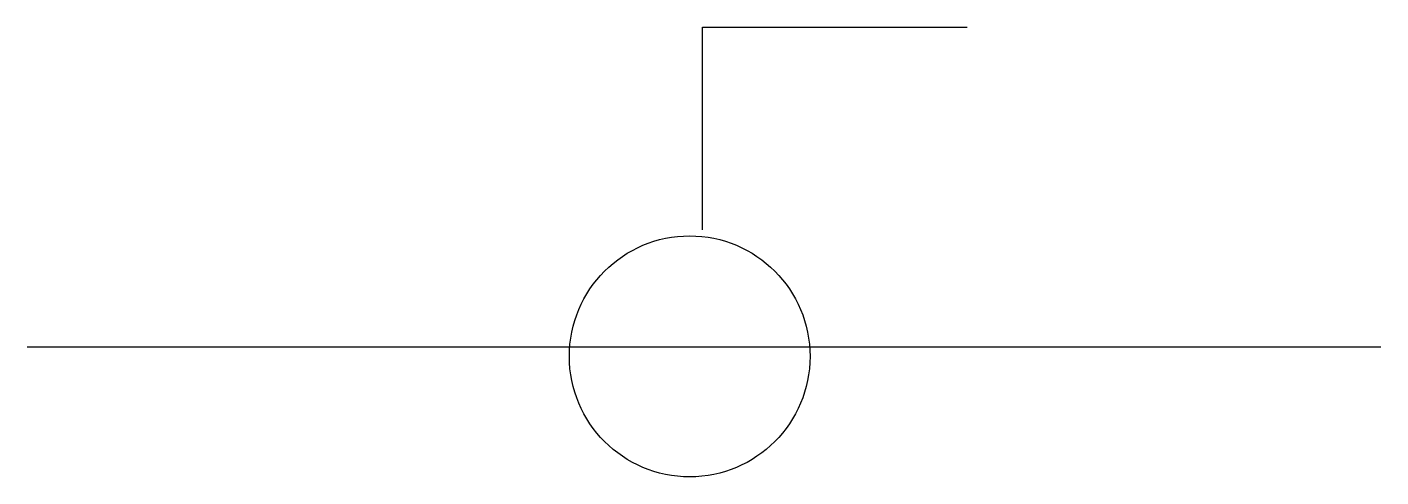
# Model space of a CAD drawing. Header units: metres. Extents: x 68198 to 68966, y -118904 to -118649.
import ezdxf

# ---------------------------------------------------------------- set-up
doc = ezdxf.new("R2010")
doc.units = ezdxf.units.M
doc.layers.add('DET1', color=1, linetype='Continuous')
doc.layers.add('G', color=3, linetype='Continuous')

msp = doc.modelspace()

# ---------------------------------------------------------------- linework, layer by layer
at = {"layer": 'DET1'}
for p, q in [((68581.55, -118764.06), (68581.55, -118649.21)), ((68581.55, -118649.21), (68731.72, -118649.21))]:
    msp.add_line(p, q, dxfattribs=at)
msp.add_circle((68574.27, -118835.73), 68.27, dxfattribs=at)
at = {"layer": 'G'}
msp.add_line((68966.46, -118830.52), (68198.31, -118830.52), dxfattribs=at)

doc.saveas('drawing.dxf')
